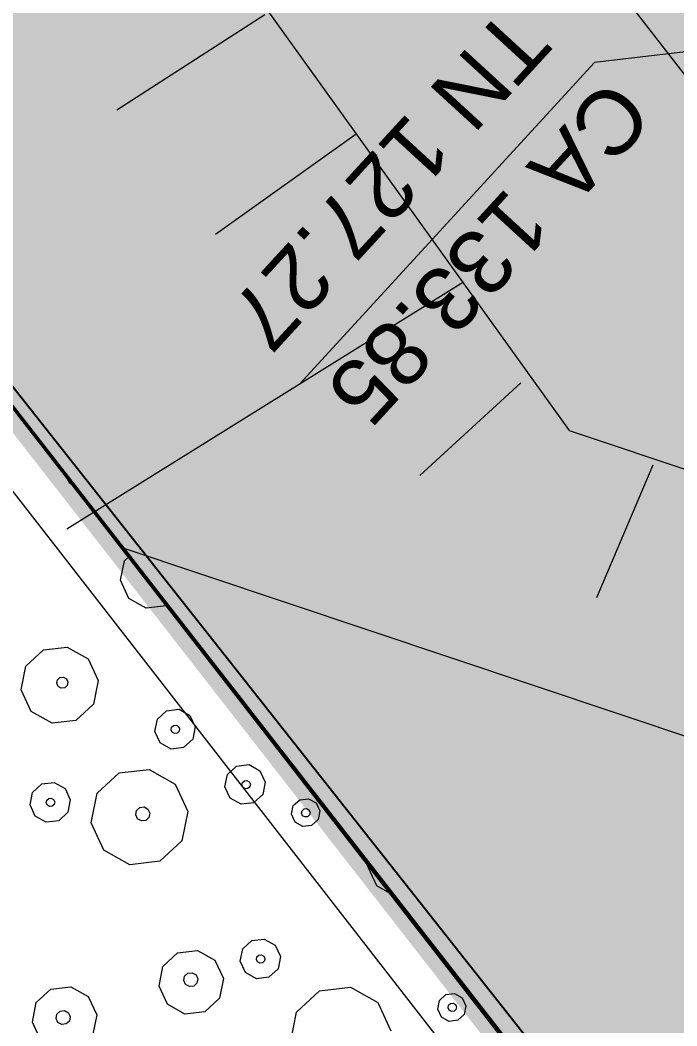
# Model space of a CAD drawing. Header units: metres. Extents: x -2858 to 512, y -1995 to 1252.
# Drawn here: x -925.641 to -923.045, y -886.65 to -882.676 of the extents above; entities that cross this region are included whole.
import ezdxf
from ezdxf.enums import TextEntityAlignment as Align
from ezdxf.lldxf.tags import DXFTag

# ---------------------------------------------------------------- set-up
doc = ezdxf.new("R2010")
doc.units = ezdxf.units.M
for name, color, linetype in [('Calque commun', 7, 'Continuous'), ('Calque11', 7, 'Continuous'), ('Calque17', 7, 'Continuous'), ('Textes', 7, 'Continuous')]:
    doc.layers.add(name, color=color, linetype=linetype)
doc.styles.add('Arial17', font='arial.ttf', dxfattribs={"height": 0.253354})
tags = doc.linetypes.add('DASHDOT2', pattern=[0.5, 0.25, -0.125, 0, -0.125]).pattern_tags.tags
tags[10:11] = [DXFTag(74, 4), DXFTag(75, 0), DXFTag(340, '0'), DXFTag(46, 1.0), DXFTag(50, 0.0), DXFTag(44, 0.0), DXFTag(45, 0.0)]
tags[8:9] = [DXFTag(74, 4), DXFTag(75, 0), DXFTag(340, '0'), DXFTag(46, 1.0), DXFTag(50, 0.0), DXFTag(44, 0.0), DXFTag(45, 0.0)]
tags[6:7] = [DXFTag(74, 4), DXFTag(75, 0), DXFTag(340, '0'), DXFTag(46, 1.0), DXFTag(50, 0.0), DXFTag(44, 0.0), DXFTag(45, 0.0)]
tags[4:5] = [DXFTag(74, 4), DXFTag(75, 0), DXFTag(340, '0'), DXFTag(46, 1.0), DXFTag(50, 0.0), DXFTag(44, 0.0), DXFTag(45, 0.0)]
tags = doc.linetypes.add('HIDDEN', pattern=[0.375, 0.25, -0.125]).pattern_tags.tags
tags[6:7] = [DXFTag(74, 4), DXFTag(75, 0), DXFTag(340, '0'), DXFTag(46, 1.0), DXFTag(50, 0.0), DXFTag(44, 0.0), DXFTag(45, 0.0)]
tags[4:5] = [DXFTag(74, 4), DXFTag(75, 0), DXFTag(340, '0'), DXFTag(46, 1.0), DXFTag(50, 0.0), DXFTag(44, 0.0), DXFTag(45, 0.0)]

# ---------------------------------------------------------------- blocks, each defined once
blk = doc.blocks.new('geometrebondepartleger')
at = {"layer": 'Calque commun', "color": 3, "linetype": 'HIDDEN', "lineweight": 18}
blk.add_line((127.6994, 67.7265), (142.0277, 145.8978), dxfattribs=at)
at = {"layer": 'Calque commun', "color": 10, "linetype": 'DASHDOT2', "lineweight": 18, "flags": 128}
blk.add_lwpolyline([(45.2867, 98.0868), (42.9361, 93.8756), (22.4919, 69.3549), (46.896, 54.8213), (60.0219, 76.4824), (130.1549, 64.2531), (145.3143, 148.376), (109.3485, 154.881), (91.263, 130.1164), (87.3779, 124.8321), (86.3313, 123.2789), (83.8109, 118.8118), (74.9183, 102.5858), (72.6157, 98.3586), (63.0649, 85.9136), (45.1583, 97.9611)], close=True, dxfattribs=at)
at = {"layer": 'Calque11', "color": 7, "linetype": 'Continuous', "lineweight": 9}
blk.add_polyline3d([(125.0277, 35.9078, 79), (133.3383, 81.851, 79), (145.3136, 148.3761, 79)], dxfattribs=at)
at = {"layer": 'Calque17', "color": 1, "linetype": 'Continuous', "lineweight": 9}
for points in [[(125.174, 36.6886, 79), (126.5286, 44.1348, 79), (125.0378, 35.9435, 79), (126.4161, 43.4883, 79), (128.681, 56.0642, 79), (129.9759, 63.1341, 79), (132.1933, 75.6042, 79), (133.3383, 81.851, 79), (135.2222, 92.3412, 79), (136.4776, 99.3268, 79), (138.1727, 108.7115, 79), (140.4846, 121.4626, 79), (141.0933, 124.9318, 79)], [(125.3707, 36.6528, 79), (126.7254, 44.0992, 79), (125.2346, 35.9078, 79), (126.6129, 43.4526, 79), (128.8778, 56.0285, 79), (130.1727, 63.0986, 79), (132.3901, 75.5687, 79), (133.5351, 81.8153, 79), (135.4191, 92.3058, 79), (136.6745, 99.2914, 79), (138.3695, 108.676, 79), (140.6815, 121.4274, 79), (141.2903, 124.8972, 79)]]:
    blk.add_polyline3d(points, dxfattribs=at)
blk = doc.blocks.new('pattern')
at = {"layer": 'Calque commun', "color": 54, "linetype": 'Continuous', "lineweight": 9}
for p, q in [((68.9366, 102.7283), (68.9503, 102.7601)), ((68.9503, 102.7601), (68.9801, 102.7777)), ((68.9801, 102.7777), (69.0146, 102.7744)), ((69.0146, 102.7744), (69.0406, 102.7515)), ((68.9441, 102.6946), (68.9366, 102.7283)), ((68.9744, 102.7255), (68.9785, 102.735)), ((68.9766, 102.7154), (68.9744, 102.7255)), ((68.9785, 102.735), (68.9874, 102.7403)), ((68.9874, 102.7403), (68.9978, 102.7393)), ((68.9978, 102.7393), (69.0055, 102.7324)), ((69.0078, 102.7223), (69.0037, 102.7128)), ((69.0055, 102.7324), (69.0078, 102.7223)), ((69.0406, 102.7515), (69.0481, 102.7177)), ((68.97, 102.6717), (68.9441, 102.6946)), ((68.9844, 102.7085), (68.9766, 102.7154)), ((68.9947, 102.7075), (68.9844, 102.7085)), ((69.0037, 102.7128), (68.9947, 102.7075)), ((69.0343, 102.686), (69.0045, 102.6684)), ((69.0481, 102.7177), (69.0343, 102.686)), ((69.0045, 102.6684), (68.97, 102.6717)), ((69.1729, 102.4923), (69.2221, 102.6057)), ((69.1998, 102.3717), (69.1729, 102.4923)), ((69.2924, 102.2899), (69.1998, 102.3717)), ((69.5219, 102.341), (69.4155, 102.2782)), ((69.4155, 102.2782), (69.2924, 102.2899)), ((68.8155, 102.2586), (68.8326, 102.1818)), ((68.8326, 102.1818), (68.7854, 102.073)), ((69.2944, 102.0842), (69.337, 102.1093)), ((69.337, 102.1093), (69.3862, 102.1046)), ((69.3862, 102.1046), (69.4233, 102.0719)), ((68.7854, 102.073), (68.7816, 102.0707)), ((69.2748, 102.0388), (69.2944, 102.0842)), ((69.3411, 102.0432), (69.35, 102.0485)), ((69.35, 102.0485), (69.3604, 102.0475)), ((69.3604, 102.0475), (69.3682, 102.0406)), ((69.4233, 102.0719), (69.4341, 102.0237)), ((69.2855, 101.9906), (69.2748, 102.0388)), ((69.337, 102.0337), (69.3411, 102.0432)), ((69.3392, 102.0236), (69.337, 102.0337)), ((69.347, 102.0167), (69.3392, 102.0236)), ((69.3573, 102.0157), (69.347, 102.0167)), ((69.3663, 102.021), (69.3573, 102.0157)), ((69.3704, 102.0305), (69.3663, 102.021)), ((69.3682, 102.0406), (69.3704, 102.0305)), ((69.4341, 102.0237), (69.4144, 101.9783)), ((69.5095, 101.9738), (69.5776, 102.014)), ((69.5776, 102.014), (69.6564, 102.0065)), ((69.6564, 102.0065), (69.7157, 101.9542)), ((69.3226, 101.9578), (69.2855, 101.9906)), ((69.4144, 101.9783), (69.3718, 101.9531)), ((69.478, 101.9012), (69.5095, 101.9738)), ((69.3718, 101.9531), (69.3226, 101.9578)), ((69.7157, 101.9542), (69.7329, 101.877)), ((69.4952, 101.824), (69.478, 101.9012)), ((69.571, 101.8839), (69.5779, 101.8997)), ((69.5779, 101.8997), (69.5928, 101.9085)), ((69.5928, 101.9085), (69.61, 101.9069)), ((69.61, 101.9069), (69.623, 101.8955)), ((69.623, 101.8955), (69.6268, 101.8786)), ((69.5748, 101.867), (69.571, 101.8839)), ((69.5878, 101.8555), (69.5748, 101.867)), ((69.605, 101.8539), (69.5878, 101.8555)), ((69.6199, 101.8627), (69.605, 101.8539)), ((69.6268, 101.8786), (69.6199, 101.8627)), ((69.7329, 101.877), (69.7014, 101.8044)), ((68.7485, 101.7844), (68.7622, 101.8162)), ((68.7622, 101.8162), (68.792, 101.8338)), ((68.792, 101.8338), (68.8265, 101.8305)), ((68.8265, 101.8305), (68.8524, 101.8076)), ((68.8524, 101.8076), (68.86, 101.7738)), ((69.5545, 101.7717), (69.4952, 101.824)), ((68.756, 101.7506), (68.7485, 101.7844)), ((68.7879, 101.7817), (68.792, 101.7912)), ((68.7902, 101.7715), (68.7879, 101.7817)), ((68.7979, 101.7647), (68.7902, 101.7715)), ((68.792, 101.7912), (68.801, 101.7965)), ((68.801, 101.7965), (68.8113, 101.7955)), ((68.8172, 101.7689), (68.8083, 101.7637)), ((68.8113, 101.7955), (68.8191, 101.7886)), ((68.8214, 101.7785), (68.8172, 101.7689)), ((68.8191, 101.7886), (68.8214, 101.7785)), ((68.86, 101.7738), (68.8462, 101.742)), ((69.6333, 101.7642), (69.5545, 101.7717)), ((69.7014, 101.8044), (69.6333, 101.7642)), ((68.7819, 101.7277), (68.756, 101.7506)), ((68.8164, 101.7244), (68.7819, 101.7277)), ((68.8083, 101.7637), (68.7979, 101.7647)), ((68.8462, 101.742), (68.8164, 101.7244)), ((69.9501, 101.6963), (70.0182, 101.7365)), ((69.9186, 101.6237), (69.9501, 101.6963)), ((69.9358, 101.5465), (69.9186, 101.6237)), ((70.019, 101.6078), (70.0259, 101.6237)), ((70.0228, 101.5909), (70.019, 101.6078)), ((70.0259, 101.6237), (70.0408, 101.6325)), ((70.0408, 101.6325), (70.058, 101.6309)), ((70.058, 101.6309), (70.071, 101.6194)), ((70.071, 101.6194), (70.0748, 101.6025)), ((68.8016, 101.5341), (68.8212, 101.5795)), ((68.8212, 101.5795), (68.8638, 101.6046)), ((68.8638, 101.6046), (68.913, 101.5999)), ((68.913, 101.5999), (68.9501, 101.5672)), ((70.0358, 101.5795), (70.0228, 101.5909)), ((70.053, 101.5778), (70.0358, 101.5795)), ((70.0679, 101.5866), (70.053, 101.5778)), ((70.0748, 101.6025), (70.0679, 101.5866)), ((70.1735, 101.5994), (70.142, 101.5268)), ((68.8123, 101.4859), (68.8016, 101.5341)), ((68.8625, 101.5319), (68.8666, 101.5415)), ((68.8647, 101.5218), (68.8625, 101.5319)), ((68.8666, 101.5415), (68.8755, 101.5467)), ((68.8755, 101.5467), (68.8859, 101.5457)), ((68.8859, 101.5457), (68.8937, 101.5389)), ((68.8959, 101.5287), (68.8918, 101.5192)), ((68.8937, 101.5389), (68.8959, 101.5287)), ((68.9501, 101.5672), (68.9608, 101.5189)), ((69.9951, 101.4941), (69.9358, 101.5465)), ((68.8725, 101.5149), (68.8647, 101.5218)), ((68.8828, 101.5139), (68.8725, 101.5149)), ((68.8918, 101.5192), (68.8828, 101.5139)), ((68.9608, 101.5189), (68.9412, 101.4736)), ((69.1116, 101.4287), (69.2138, 101.489)), ((69.2138, 101.489), (69.3319, 101.4778)), ((70.0739, 101.4866), (69.9951, 101.4941)), ((70.142, 101.5268), (70.0739, 101.4866)), ((68.8494, 101.4531), (68.8123, 101.4859)), ((68.8986, 101.4484), (68.8494, 101.4531)), ((68.9412, 101.4736), (68.8986, 101.4484)), ((69.3319, 101.4778), (69.4209, 101.3992)), ((69.0644, 101.3198), (69.1116, 101.4287)), ((69.4209, 101.3992), (69.4467, 101.2834)), ((68.6576, 101.3563), (68.6495, 101.3376)), ((68.6549, 101.368), (68.6576, 101.3563)), ((69.2166, 101.3215), (69.2315, 101.3303)), ((69.2315, 101.3303), (69.2487, 101.3286)), ((69.0902, 101.204), (69.0644, 101.3198)), ((69.2097, 101.3056), (69.2166, 101.3215)), ((69.2135, 101.2887), (69.2097, 101.3056)), ((69.2487, 101.3286), (69.2617, 101.3172)), ((69.2654, 101.3003), (69.2586, 101.2844)), ((69.2617, 101.3172), (69.2654, 101.3003)), ((68.8432, 101.2276), (68.8857, 101.2528)), ((68.8857, 101.2528), (68.935, 101.2481)), ((69.2264, 101.2773), (69.2135, 101.2887)), ((69.2437, 101.2756), (69.2264, 101.2773)), ((69.2586, 101.2844), (69.2437, 101.2756)), ((69.4467, 101.2834), (69.3995, 101.1745)), ((68.8235, 101.1823), (68.8432, 101.2276)), ((68.935, 101.2481), (68.972, 101.2154)), ((68.972, 101.2154), (68.9828, 101.1671)), ((68.8342, 101.134), (68.8235, 101.1823)), ((68.8857, 101.1772), (68.8898, 101.1867)), ((68.8879, 101.167), (68.8857, 101.1772)), ((68.8898, 101.1867), (68.8988, 101.192)), ((68.8988, 101.192), (68.9091, 101.191)), ((68.9091, 101.191), (68.9169, 101.1841)), ((68.9191, 101.174), (68.915, 101.1644)), ((68.9169, 101.1841), (68.9191, 101.174)), ((69.1792, 101.1255), (69.0902, 101.204)), ((69.3995, 101.1745), (69.2973, 101.1142)), ((68.8713, 101.1013), (68.8342, 101.134)), ((68.8957, 101.1601), (68.8879, 101.167)), ((68.9061, 101.1592), (68.8957, 101.1601)), ((68.915, 101.1644), (68.9061, 101.1592)), ((68.9828, 101.1671), (68.9631, 101.1217)), ((68.9205, 101.0966), (68.8713, 101.1013)), ((68.9631, 101.1217), (68.9205, 101.0966)), ((69.2973, 101.1142), (69.1792, 101.1255)), ((69.3678, 101.0073), (69.3875, 101.0527)), ((69.3875, 101.0527), (69.43, 101.0778)), ((69.43, 101.0778), (69.4793, 101.0731)), ((69.4793, 101.0731), (69.5163, 101.0404)), ((69.43, 101.0022), (69.4341, 101.0117)), ((69.4341, 101.0117), (69.4431, 101.017)), ((69.4431, 101.017), (69.4534, 101.016)), ((69.4534, 101.016), (69.4612, 101.0091)), ((69.5163, 101.0404), (69.5271, 100.9921)), ((69.3785, 100.959), (69.3678, 101.0073)), ((69.4323, 100.9921), (69.43, 101.0022)), ((69.44, 100.9852), (69.4323, 100.9921)), ((69.4504, 100.9842), (69.44, 100.9852)), ((69.4593, 100.9895), (69.4504, 100.9842)), ((69.4634, 100.999), (69.4593, 100.9895)), ((69.4612, 101.0091), (69.4634, 100.999)), ((69.5271, 100.9921), (69.5074, 100.9468)), ((69.4156, 100.9263), (69.3785, 100.959)), ((69.5074, 100.9468), (69.4648, 100.9216)), ((69.4648, 100.9216), (69.4156, 100.9263)), ((68.9625, 100.8207), (69.0443, 100.8689)), ((69.0443, 100.8689), (69.1388, 100.8599)), ((69.1388, 100.8599), (69.2099, 100.7971)), ((68.5569, 100.8244), (68.5638, 100.8238)), ((68.5638, 100.8238), (68.6231, 100.7714)), ((68.9248, 100.7336), (68.9625, 100.8207)), ((69.2099, 100.7971), (69.2306, 100.7045)), ((68.6231, 100.7714), (68.6403, 100.6942)), ((68.9454, 100.6409), (68.9248, 100.7336)), ((69.041, 100.7222), (69.0465, 100.7349)), ((69.0465, 100.7349), (69.0584, 100.742)), ((69.0584, 100.742), (69.0722, 100.7406)), ((69.0722, 100.7406), (69.0826, 100.7315)), ((68.5416, 100.6973), (68.5347, 100.6814)), ((68.5372, 100.7148), (68.5378, 100.7142)), ((68.5378, 100.7142), (68.5416, 100.6973)), ((68.6403, 100.6942), (68.6088, 100.6216)), ((69.044, 100.7087), (69.041, 100.7222)), ((69.0544, 100.6995), (69.044, 100.7087)), ((69.0682, 100.6982), (69.0544, 100.6995)), ((69.0801, 100.7053), (69.0682, 100.6982)), ((69.0856, 100.718), (69.0801, 100.7053)), ((69.0826, 100.7315), (69.0856, 100.718)), ((69.2306, 100.7045), (69.1928, 100.6174)), ((68.5347, 100.6814), (68.5307, 100.6791)), ((68.6088, 100.6216), (68.5407, 100.5814)), ((69.0166, 100.5781), (68.9454, 100.6409)), ((69.1928, 100.6174), (69.1111, 100.5691)), ((68.5407, 100.5814), (68.5136, 100.584)), ((69.1111, 100.5691), (69.0166, 100.5781)), ((68.4518, 100.2413), (68.4574, 100.2162)), ((68.4436, 100.1844), (68.4413, 100.183)), ((68.4574, 100.2162), (68.4436, 100.1844))]:
    blk.add_line(p, q, dxfattribs=at)
at = {"layer": 'Calque commun', "color": 7, "linetype": 'Continuous', "lineweight": 9}
mesh = blk.add_polyface(dxfattribs=at)
corners = [(70.8497, 113.5412), (53.8349, 19.1692), (74.7282, 106.3237), (76.0435, 113.5984), (74.769, 106.1763), (58.8077, 18.2701), (114.1703, 105.207), (114.1703, 98.5387)]
mesh.append_faces([[corners[k] for k in face] for face in [(3, 4, 6)]], dxfattribs={"vtx0": -1, "vtx1": -1, "color": 7})
mesh.append_faces([[corners[k] for k in face] for face in [(3, 2, 4)]], dxfattribs={"vtx0": -1, "vtx2": -1, "color": 7})
mesh.append_faces([[corners[k] for k in face] for face in [(5, 2, 1)]], dxfattribs={"vtx1": -1, "color": 7})
mesh.append_faces([[corners[k] for k in face] for face in [(0, 1, 2), (3, 0, 2)]], dxfattribs={"vtx1": -1, "vtx2": -1, "color": 7})
mesh.append_faces([[corners[k] for k in face] for face in [(4, 7, 6)]], dxfattribs={"vtx2": -1, "color": 7})

msp = doc.modelspace()

# ---------------------------------------------------------------- hatches: boundary and pattern name
at = {"layer": 'Calque commun', "linetype": 'Continuous', "lineweight": 9}
msp.add_hatch(color=61, dxfattribs=at).paths.add_polyline_path([(-918.2079, -893.8825), (-916.5629, -892.6296), (-917.5223, -891.3631), (-916.1075, -890.1747), (-921.7717, -882.6417), (-916.3827, -878.5909), (-915.2537, -880.1049), (-910.1333, -876.1781), (-913.9288, -871.1459), (-925.3159, -879.9973), (-925.4332, -879.8671), (-921.9658, -877.1299), (-923.7684, -874.7759), (-926.612, -876.9811), (-932.4056, -869.5053), (-927.375, -865.5524), (-931.3441, -860.2801), (-939.5198, -866.5326)])

# ---------------------------------------------------------------- linework, layer by layer
at = {"layer": 'Calque commun', "color": 160, "linetype": 'ByBlock', "lineweight": -2}
msp.add_line((-918.0616, -893.7502), (-927.6847, -881.5782), dxfattribs=at)
at = {"layer": 'Calque commun', "color": 7, "linetype": 'Continuous', "lineweight": 9}
for p, q in [((-925.1542, -881.9543), (-923.4706, -884.2975)), ((-924.6743, -882.6544), (-925.2594, -883.0317)), ((-921.7414, -882.6556), (-923.3712, -882.8427)), ((-923.3712, -882.8427), (-924.5371, -884.1148)), ((-924.3124, -883.1259), (-924.8687, -883.5228)), ((-923.8889, -883.711), (-925.4564, -884.6876)), ((-923.6618, -884.1086), (-924.061, -884.4756)), ((-923.4706, -884.2975), (-920.8959, -885.159)), ((-923.1405, -884.4341), (-923.3632, -884.959)), ((-919.902, -886.5461), (-925.246, -884.758))]:
    msp.add_line(p, q, dxfattribs=at)

# ---------------------------------------------------------------- block references
at = {"layer": 'Calque commun', "color": 0, "linetype": 'ByBlock', "lineweight": -2, "rotation": 228.1617603435354}
for name, p in [('geometrebondepartleger', (-916.0371, -706.7784)), ('pattern', (-954.4467, -766.6559))]:
    msp.add_blockref(name, p, dxfattribs=at)

# ---------------------------------------------------------------- texts
at = {"layer": 'Textes', "color": 5, "linetype": 'ByBlock', "lineweight": -2, "style": 'Arial17'}
for s, p in [('TN 127.27', (-923.7746, -882.5611)), ('CA 133.85', (-923.3712, -882.8427))]:
    msp.add_text(s, height=0.25335, rotation=227.4939, dxfattribs=at).set_placement(p, align=Align.BOTTOM_LEFT)

doc.saveas('drawing.dxf')
